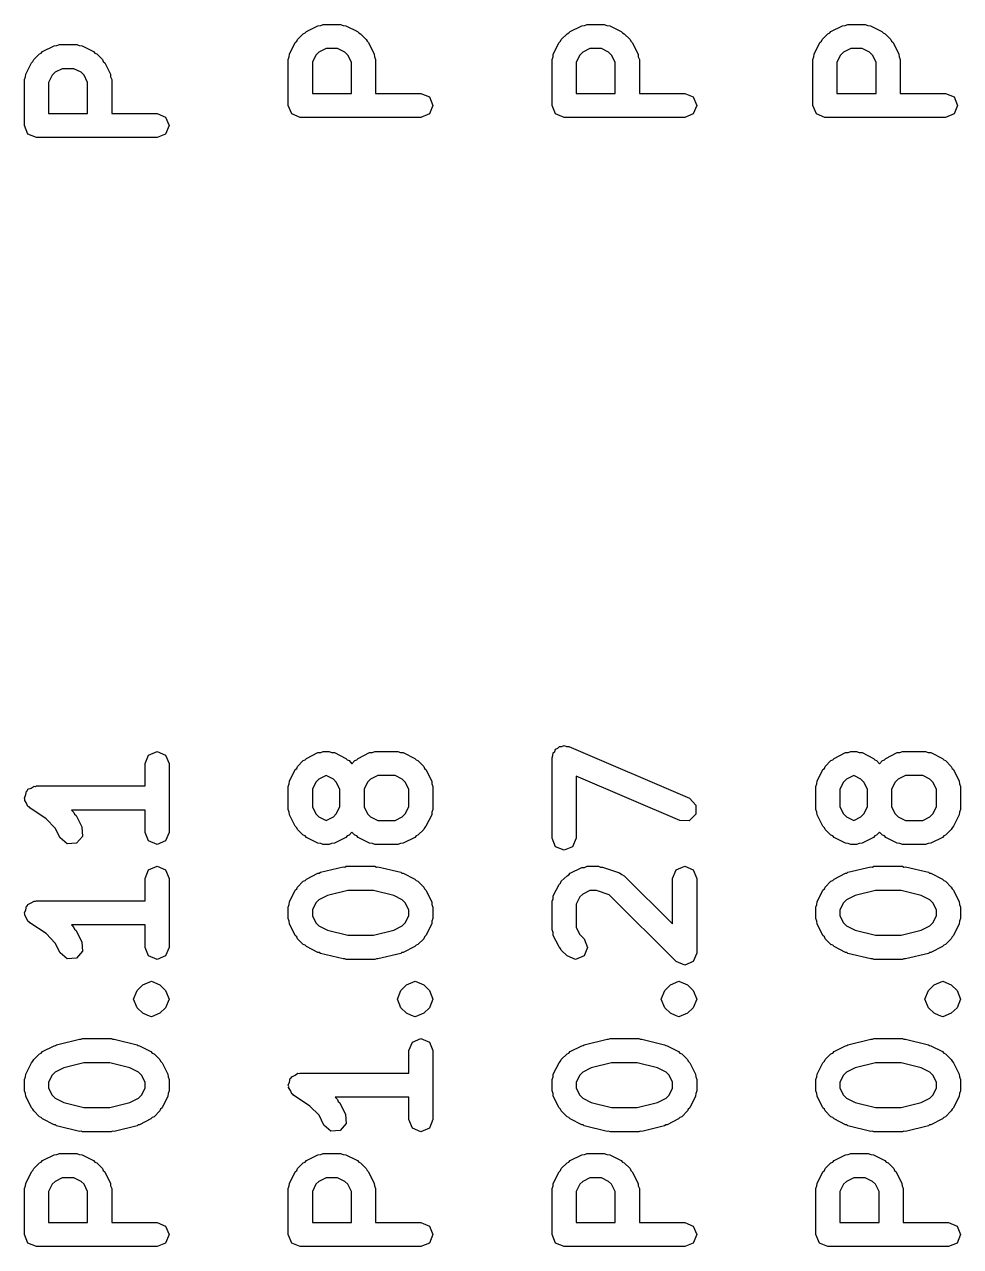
# Model space of a CAD drawing. Extents: x 39 to 89.1, y -126.8 to -88.
# Drawn here: x 44.49 to 48.37, y -104.72 to -99.66 of the extents above; entities that cross this region are included whole.
import ezdxf

# ---------------------------------------------------------------- set-up
doc = ezdxf.new("R2010")
doc.units = 0
doc.layers.add('BLACK', color=7, linetype='CONTINUOUS')

msp = doc.modelspace()

# ---------------------------------------------------------------- linework, layer by layer
at = {"layer": 'BLACK', "linetype": 'CONTINUOUS'}
for p, q in [((45.6548, -99.688), (45.7024, -99.6642)), ((45.7024, -99.6642), (45.714, -99.6633)), ((45.714, -99.6633), (45.7248, -99.6589)), ((45.7248, -99.6589), (45.7962, -99.6589)), ((45.7962, -99.6589), (45.807, -99.6633)), ((45.807, -99.6633), (45.8186, -99.6642)), ((45.8186, -99.6642), (45.8662, -99.688)), ((46.7485, -99.688), (46.7962, -99.6642)), ((46.7962, -99.6642), (46.8078, -99.6633)), ((46.8078, -99.6633), (46.8185, -99.6589)), ((46.8185, -99.6589), (46.89, -99.6589)), ((46.89, -99.6589), (46.9007, -99.6633)), ((46.9007, -99.6633), (46.9123, -99.6642)), ((46.9123, -99.6642), (46.9599, -99.688)), ((47.8298, -99.688), (47.8774, -99.6642)), ((47.8774, -99.6642), (47.889, -99.6633)), ((47.889, -99.6633), (47.8998, -99.6589)), ((47.8998, -99.6589), (47.9712, -99.6589)), ((47.9712, -99.6589), (47.982, -99.6633)), ((47.982, -99.6633), (47.9936, -99.6642)), ((47.9936, -99.6642), (48.0412, -99.688)), ((45.6086, -99.7341), (45.6148, -99.7288)), ((45.6148, -99.7288), (45.618, -99.7211)), ((45.618, -99.7211), (45.6418, -99.6973)), ((45.6418, -99.6973), (45.6494, -99.6942)), ((45.6494, -99.6942), (45.6548, -99.688)), ((45.8662, -99.688), (45.8716, -99.6942)), ((45.8716, -99.6942), (45.8792, -99.6973)), ((45.8792, -99.6973), (45.903, -99.7211)), ((45.903, -99.7211), (45.9061, -99.7288)), ((45.9061, -99.7288), (45.9124, -99.7341)), ((46.7024, -99.7341), (46.7086, -99.7288)), ((46.7086, -99.7288), (46.7117, -99.7211)), ((46.7117, -99.7211), (46.7356, -99.6973)), ((46.7356, -99.6973), (46.7432, -99.6942)), ((46.7432, -99.6942), (46.7485, -99.688)), ((46.9599, -99.688), (46.9653, -99.6942)), ((46.9653, -99.6942), (46.9729, -99.6973)), ((46.9729, -99.6973), (46.9967, -99.7211)), ((46.9967, -99.7211), (46.9999, -99.7288)), ((46.9999, -99.7288), (47.0061, -99.7341)), ((47.7836, -99.7341), (47.7898, -99.7288)), ((47.7898, -99.7288), (47.793, -99.7211)), ((47.793, -99.7211), (47.8168, -99.6973)), ((47.8168, -99.6973), (47.8244, -99.6942)), ((47.8244, -99.6942), (47.8298, -99.688)), ((48.0412, -99.688), (48.0466, -99.6942)), ((48.0466, -99.6942), (48.0542, -99.6973)), ((48.0542, -99.6973), (48.078, -99.7211)), ((48.078, -99.7211), (48.0811, -99.7288)), ((48.0811, -99.7288), (48.0874, -99.7341)), ((44.5242, -99.8045), (44.5481, -99.7806)), ((44.5481, -99.7806), (44.5557, -99.7775)), ((44.5557, -99.7775), (44.561, -99.7713)), ((44.561, -99.7713), (44.6087, -99.7475)), ((44.6087, -99.7475), (44.6203, -99.7466)), ((44.6203, -99.7466), (44.631, -99.7422)), ((44.631, -99.7422), (44.7025, -99.7422)), ((44.7025, -99.7422), (44.7132, -99.7466)), ((44.7132, -99.7466), (44.7248, -99.7475)), ((44.7248, -99.7475), (44.7724, -99.7713)), ((44.7724, -99.7713), (44.7778, -99.7775)), ((44.7778, -99.7775), (44.7854, -99.7806)), ((44.7854, -99.7806), (44.8092, -99.8045)), ((45.584, -99.7934), (45.5848, -99.7818)), ((45.5848, -99.7818), (45.6086, -99.7341)), ((45.7068, -99.7738), (45.6944, -99.7861)), ((45.7366, -99.7589), (45.7068, -99.7738)), ((45.7844, -99.7589), (45.7366, -99.7589)), ((45.8142, -99.7738), (45.7844, -99.7589)), ((45.8265, -99.7861), (45.8142, -99.7738)), ((45.9124, -99.7341), (45.9362, -99.7818)), ((45.9362, -99.7818), (45.937, -99.7934)), ((46.6777, -99.7934), (46.6786, -99.7818)), ((46.6786, -99.7818), (46.7024, -99.7341)), ((46.8005, -99.7738), (46.7882, -99.7861)), ((46.8303, -99.7589), (46.8005, -99.7738)), ((46.8782, -99.7589), (46.8303, -99.7589)), ((46.908, -99.7738), (46.8782, -99.7589)), ((46.9203, -99.7861), (46.908, -99.7738)), ((47.0061, -99.7341), (47.0299, -99.7818)), ((47.0299, -99.7818), (47.0307, -99.7934)), ((47.759, -99.7934), (47.7598, -99.7818)), ((47.7598, -99.7818), (47.7836, -99.7341)), ((47.8818, -99.7738), (47.8694, -99.7861)), ((47.9116, -99.7589), (47.8818, -99.7738)), ((47.9594, -99.7589), (47.9116, -99.7589)), ((47.9892, -99.7738), (47.9594, -99.7589)), ((48.0015, -99.7861), (47.9892, -99.7738)), ((48.0874, -99.7341), (48.1112, -99.7818)), ((48.1112, -99.7818), (48.112, -99.7934)), ((44.4911, -99.8651), (44.5149, -99.8175)), ((44.5149, -99.8175), (44.5211, -99.8121)), ((44.5211, -99.8121), (44.5242, -99.8045)), ((44.8092, -99.8045), (44.8124, -99.8121)), ((44.8124, -99.8121), (44.8186, -99.8175)), ((44.8186, -99.8175), (44.8424, -99.8651)), ((45.5795, -99.8041), (45.584, -99.7934)), ((45.5795, -99.9946), (45.5795, -99.8041)), ((45.6944, -99.7861), (45.6795, -99.8159)), ((45.6795, -99.8159), (45.6795, -99.9446)), ((45.8414, -99.8159), (45.8265, -99.7861)), ((45.8414, -99.9446), (45.8414, -99.8159)), ((45.937, -99.7934), (45.9414, -99.8041)), ((45.9414, -99.8041), (45.9414, -99.9446)), ((46.6733, -99.8041), (46.6777, -99.7934)), ((46.6733, -99.9946), (46.6733, -99.8041)), ((46.7882, -99.7861), (46.7733, -99.8159)), ((46.7733, -99.8159), (46.7733, -99.9446)), ((46.9352, -99.8159), (46.9203, -99.7861)), ((46.9352, -99.9446), (46.9352, -99.8159)), ((47.0307, -99.7934), (47.0352, -99.8041)), ((47.0352, -99.8041), (47.0352, -99.9446)), ((47.7545, -99.8041), (47.759, -99.7934)), ((47.7545, -99.9946), (47.7545, -99.8041)), ((47.8694, -99.7861), (47.8545, -99.8159)), ((47.8545, -99.8159), (47.8545, -99.9446)), ((48.0164, -99.8159), (48.0015, -99.7861)), ((48.0164, -99.9446), (48.0164, -99.8159)), ((48.112, -99.7934), (48.1164, -99.8041)), ((48.1164, -99.8041), (48.1164, -99.9446)), ((44.4858, -99.8874), (44.4902, -99.8767)), ((44.4902, -99.8767), (44.4911, -99.8651)), ((44.6007, -99.8694), (44.5858, -99.8992)), ((44.613, -99.8571), (44.6007, -99.8694)), ((44.6428, -99.8422), (44.613, -99.8571)), ((44.6907, -99.8422), (44.6428, -99.8422)), ((44.7205, -99.8571), (44.6907, -99.8422)), ((44.7328, -99.8694), (44.7205, -99.8571)), ((44.7477, -99.8992), (44.7328, -99.8694)), ((44.8424, -99.8651), (44.8432, -99.8767)), ((44.8432, -99.8767), (44.8477, -99.8874)), ((44.4858, -100.078), (44.4858, -99.8874)), ((44.5858, -99.8992), (44.5858, -100.028)), ((44.7477, -100.028), (44.7477, -99.8992)), ((44.8477, -99.8874), (44.8477, -100.028)), ((45.6795, -99.9446), (45.8414, -99.9446)), ((45.9414, -99.9446), (46.1295, -99.9446)), ((46.1295, -99.9446), (46.1649, -99.9592)), ((46.1649, -99.9592), (46.1795, -99.9946)), ((46.7733, -99.9446), (46.9352, -99.9446)), ((47.0352, -99.9446), (47.2233, -99.9446)), ((47.2233, -99.9446), (47.2586, -99.9592)), ((47.2586, -99.9592), (47.2733, -99.9946)), ((47.8545, -99.9446), (48.0164, -99.9446)), ((48.1164, -99.9446), (48.3045, -99.9446)), ((48.3045, -99.9446), (48.3399, -99.9592)), ((48.3399, -99.9592), (48.3545, -99.9946)), ((44.5858, -100.028), (44.7477, -100.028)), ((44.8477, -100.028), (45.0358, -100.028)), ((45.0358, -100.028), (45.0711, -100.043)), ((45.5942, -100.03), (45.5795, -99.9946)), ((45.6295, -100.045), (45.5942, -100.03)), ((46.1649, -100.03), (46.1295, -100.045)), ((46.1795, -99.9946), (46.1649, -100.03)), ((46.6879, -100.03), (46.6733, -99.9946)), ((46.7233, -100.045), (46.6879, -100.03)), ((47.2586, -100.03), (47.2233, -100.045)), ((47.2733, -99.9946), (47.2586, -100.03)), ((47.7692, -100.03), (47.7545, -99.9946)), ((47.8045, -100.045), (47.7692, -100.03)), ((48.3399, -100.03), (48.3045, -100.045)), ((48.3545, -99.9946), (48.3399, -100.03)), ((44.5004, -100.113), (44.4858, -100.078)), ((45.0711, -100.043), (45.0858, -100.078)), ((45.0858, -100.078), (45.0711, -100.113)), ((45.8914, -100.045), (45.6295, -100.045)), ((46.1295, -100.045), (45.8914, -100.045)), ((46.9852, -100.045), (46.7233, -100.045)), ((47.2233, -100.045), (46.9852, -100.045)), ((48.0664, -100.045), (47.8045, -100.045)), ((48.3045, -100.045), (48.0664, -100.045)), ((44.5358, -100.128), (44.5004, -100.113)), ((44.7977, -100.128), (44.5358, -100.128)), ((45.0358, -100.128), (44.7977, -100.128)), ((45.0711, -100.113), (45.0358, -100.128)), ((46.6842, -102.672), (46.6879, -102.663)), ((46.6879, -102.663), (46.6974, -102.659)), ((46.6974, -102.659), (46.7047, -102.652)), ((46.7047, -102.652), (46.7144, -102.652)), ((46.7144, -102.652), (46.7233, -102.648)), ((46.7233, -102.648), (46.7327, -102.652)), ((46.7327, -102.652), (46.743, -102.652)), ((46.743, -102.652), (47.243, -102.866)), ((44.9858, -102.722), (45.0004, -102.687)), ((45.0004, -102.687), (45.0358, -102.672)), ((45.0358, -102.672), (45.0711, -102.687)), ((45.0711, -102.687), (45.0858, -102.722)), ((45.618, -102.734), (45.6418, -102.71)), ((45.6418, -102.71), (45.6494, -102.707)), ((45.6494, -102.707), (45.6548, -102.701)), ((45.6548, -102.701), (45.7024, -102.677)), ((45.7024, -102.677), (45.714, -102.676)), ((45.714, -102.676), (45.7248, -102.672)), ((45.7248, -102.672), (45.7486, -102.672)), ((45.7486, -102.672), (45.7593, -102.676)), ((45.7593, -102.676), (45.7709, -102.677)), ((45.7709, -102.677), (45.8186, -102.701)), ((45.8186, -102.701), (45.824, -102.707)), ((45.824, -102.707), (45.8316, -102.71)), ((45.8316, -102.71), (45.8438, -102.723)), ((45.8438, -102.723), (45.8561, -102.71)), ((45.8561, -102.71), (45.8637, -102.707)), ((45.8637, -102.707), (45.8691, -102.701)), ((45.8691, -102.701), (45.9167, -102.677)), ((45.9167, -102.677), (45.9283, -102.676)), ((45.9283, -102.676), (45.9391, -102.672)), ((45.9391, -102.672), (46.0343, -102.672)), ((46.0343, -102.672), (46.0451, -102.676)), ((46.0451, -102.676), (46.0567, -102.677)), ((46.0567, -102.677), (46.1043, -102.701)), ((46.1043, -102.701), (46.1097, -102.707)), ((46.1097, -102.707), (46.1173, -102.71)), ((46.1173, -102.71), (46.1411, -102.734)), ((46.6733, -102.698), (46.6772, -102.689)), ((46.6733, -103.031), (46.6733, -102.698)), ((46.6772, -102.689), (46.6773, -102.678)), ((46.6773, -102.678), (46.6842, -102.672)), ((47.8055, -102.734), (47.8293, -102.71)), ((47.8293, -102.71), (47.8369, -102.707)), ((47.8369, -102.707), (47.8423, -102.701)), ((47.8423, -102.701), (47.8899, -102.677)), ((47.8899, -102.677), (47.9015, -102.676)), ((47.9015, -102.676), (47.9123, -102.672)), ((47.9123, -102.672), (47.9361, -102.672)), ((47.9361, -102.672), (47.9468, -102.676)), ((47.9468, -102.676), (47.9584, -102.677)), ((47.9584, -102.677), (48.0061, -102.701)), ((48.0061, -102.701), (48.0115, -102.707)), ((48.0115, -102.707), (48.0191, -102.71)), ((48.0191, -102.71), (48.0313, -102.723)), ((48.0313, -102.723), (48.0436, -102.71)), ((48.0436, -102.71), (48.0512, -102.707)), ((48.0512, -102.707), (48.0566, -102.701)), ((48.0566, -102.701), (48.1042, -102.677)), ((48.1042, -102.677), (48.1158, -102.676)), ((48.1158, -102.676), (48.1266, -102.672)), ((48.1266, -102.672), (48.2218, -102.672)), ((48.2218, -102.672), (48.2326, -102.676)), ((48.2326, -102.676), (48.2442, -102.677)), ((48.2442, -102.677), (48.2918, -102.701)), ((48.2918, -102.701), (48.2972, -102.707)), ((48.2972, -102.707), (48.3048, -102.71)), ((48.3048, -102.71), (48.3286, -102.734)), ((44.9858, -102.815), (44.9858, -102.722)), ((45.0858, -102.722), (45.0858, -103.008)), ((45.5848, -102.795), (45.6086, -102.747)), ((45.6086, -102.747), (45.6148, -102.742)), ((45.6148, -102.742), (45.618, -102.734)), ((46.1411, -102.734), (46.1442, -102.742)), ((46.1442, -102.742), (46.1505, -102.747)), ((46.1505, -102.747), (46.1743, -102.795)), ((47.7723, -102.795), (47.7961, -102.747)), ((47.7961, -102.747), (47.8023, -102.742)), ((47.8023, -102.742), (47.8055, -102.734)), ((48.3286, -102.734), (48.3317, -102.742)), ((48.3317, -102.742), (48.338, -102.747)), ((48.338, -102.747), (48.3618, -102.795)), ((44.5139, -102.824), (44.526, -102.816)), ((44.526, -102.816), (44.531, -102.817)), ((44.531, -102.817), (44.5358, -102.815)), ((44.5358, -102.815), (44.9858, -102.815)), ((45.5795, -102.817), (45.584, -102.806)), ((45.5795, -102.912), (45.5795, -102.817)), ((45.584, -102.806), (45.5848, -102.795)), ((45.6944, -102.799), (45.6795, -102.829)), ((45.7068, -102.787), (45.6944, -102.799)), ((45.7366, -102.772), (45.7068, -102.787)), ((45.7368, -102.772), (45.7366, -102.772)), ((45.7666, -102.787), (45.7368, -102.772)), ((45.7789, -102.799), (45.7666, -102.787)), ((45.7938, -102.829), (45.7789, -102.799)), ((45.9087, -102.799), (45.8938, -102.829)), ((45.9211, -102.787), (45.9087, -102.799)), ((45.9509, -102.772), (45.9211, -102.787)), ((46.0225, -102.772), (45.9509, -102.772)), ((46.0523, -102.787), (46.0225, -102.772)), ((46.0646, -102.799), (46.0523, -102.787)), ((46.0795, -102.829), (46.0646, -102.799)), ((46.1743, -102.795), (46.1751, -102.806)), ((46.1751, -102.806), (46.1795, -102.817)), ((46.1795, -102.817), (46.1795, -102.912)), ((47.2036, -102.958), (46.7733, -102.774)), ((46.7733, -102.774), (46.7733, -103.031)), ((47.767, -102.817), (47.7715, -102.806)), ((47.767, -102.912), (47.767, -102.817)), ((47.7715, -102.806), (47.7723, -102.795)), ((47.8819, -102.799), (47.867, -102.829)), ((47.8943, -102.787), (47.8819, -102.799)), ((47.9241, -102.772), (47.8943, -102.787)), ((47.9243, -102.772), (47.9241, -102.772)), ((47.9541, -102.787), (47.9243, -102.772)), ((47.9664, -102.799), (47.9541, -102.787)), ((47.9813, -102.829), (47.9664, -102.799)), ((48.0962, -102.799), (48.0813, -102.829)), ((48.1086, -102.787), (48.0962, -102.799)), ((48.1384, -102.772), (48.1086, -102.787)), ((48.21, -102.772), (48.1384, -102.772)), ((48.2398, -102.787), (48.21, -102.772)), ((48.2521, -102.799), (48.2398, -102.787)), ((48.267, -102.829), (48.2521, -102.799)), ((48.3618, -102.795), (48.3626, -102.806)), ((48.3626, -102.806), (48.367, -102.817)), ((48.367, -102.817), (48.367, -102.912)), ((44.4858, -102.865), (44.4914, -102.851)), ((44.4878, -102.87), (44.4858, -102.865)), ((44.4868, -102.875), (44.4878, -102.87)), ((44.4914, -102.851), (44.4942, -102.837)), ((44.4942, -102.837), (44.4985, -102.834)), ((44.4985, -102.834), (44.5004, -102.829)), ((44.5004, -102.829), (44.5139, -102.824)), ((45.6795, -102.829), (45.6795, -102.901)), ((45.7938, -102.901), (45.7938, -102.829)), ((45.8938, -102.829), (45.8938, -102.901)), ((46.0795, -102.901), (46.0795, -102.829)), ((47.243, -102.866), (47.2697, -102.894)), ((47.867, -102.829), (47.867, -102.901)), ((47.9813, -102.901), (47.9813, -102.829)), ((48.0813, -102.829), (48.0813, -102.901)), ((48.267, -102.901), (48.267, -102.829)), ((44.4949, -102.887), (44.4868, -102.875)), ((44.5004, -102.9), (44.4949, -102.887)), ((44.5052, -102.902), (44.5004, -102.9)), ((44.5081, -102.906), (44.5052, -102.902)), ((44.5754, -102.951), (44.5081, -102.906)), ((44.9858, -102.915), (44.6803, -102.915)), ((44.6803, -102.915), (44.6902, -102.925)), ((44.9858, -103.008), (44.9858, -102.915)), ((45.584, -102.923), (45.5795, -102.912)), ((45.6795, -102.901), (45.6944, -102.93)), ((45.7789, -102.93), (45.7938, -102.901)), ((45.8938, -102.901), (45.9087, -102.93)), ((46.0646, -102.93), (46.0795, -102.901)), ((46.1795, -102.912), (46.1751, -102.923)), ((47.2697, -102.894), (47.2692, -102.932)), ((47.7715, -102.923), (47.767, -102.912)), ((47.867, -102.901), (47.8819, -102.93)), ((47.9664, -102.93), (47.9813, -102.901)), ((48.0813, -102.901), (48.0962, -102.93)), ((48.2521, -102.93), (48.267, -102.901)), ((48.367, -102.912), (48.3626, -102.923)), ((44.6137, -102.99), (44.5754, -102.951)), ((44.6902, -102.925), (44.6933, -102.932)), ((44.6933, -102.932), (44.6996, -102.938)), ((44.6996, -102.938), (44.7234, -102.985)), ((45.5848, -102.935), (45.584, -102.923)), ((45.6086, -102.982), (45.5848, -102.935)), ((45.6944, -102.93), (45.7068, -102.943)), ((45.7068, -102.943), (45.7366, -102.958)), ((45.7366, -102.958), (45.7368, -102.958)), ((45.7368, -102.958), (45.7666, -102.943)), ((45.7666, -102.943), (45.7789, -102.93)), ((45.9087, -102.93), (45.9211, -102.943)), ((45.9211, -102.943), (45.9509, -102.958)), ((45.9509, -102.958), (46.0225, -102.958)), ((46.0225, -102.958), (46.0523, -102.943)), ((46.0523, -102.943), (46.0646, -102.93)), ((46.1743, -102.935), (46.1505, -102.982)), ((46.1751, -102.923), (46.1743, -102.935)), ((47.2419, -102.959), (47.2036, -102.958)), ((47.2692, -102.932), (47.2419, -102.959)), ((47.7723, -102.935), (47.7715, -102.923)), ((47.7961, -102.982), (47.7723, -102.935)), ((47.8819, -102.93), (47.8943, -102.943)), ((47.8943, -102.943), (47.9241, -102.958)), ((47.9241, -102.958), (47.9243, -102.958)), ((47.9243, -102.958), (47.9541, -102.943)), ((47.9541, -102.943), (47.9664, -102.93)), ((48.0962, -102.93), (48.1086, -102.943)), ((48.1086, -102.943), (48.1384, -102.958)), ((48.1384, -102.958), (48.21, -102.958)), ((48.21, -102.958), (48.2398, -102.943)), ((48.2398, -102.943), (48.2521, -102.93)), ((48.3618, -102.935), (48.338, -102.982)), ((48.3626, -102.923), (48.3618, -102.935)), ((44.6339, -103.03), (44.6137, -102.99)), ((44.7261, -103.024), (44.701, -103.052)), ((44.7234, -102.985), (44.7261, -103.024)), ((45.0004, -103.043), (44.9858, -103.008)), ((45.0858, -103.008), (45.0711, -103.043)), ((45.6148, -102.988), (45.6086, -102.982)), ((45.618, -102.995), (45.6148, -102.988)), ((45.6418, -103.019), (45.618, -102.995)), ((45.6494, -103.022), (45.6418, -103.019)), ((45.6548, -103.029), (45.6494, -103.022)), ((45.824, -103.022), (45.8186, -103.029)), ((45.8316, -103.019), (45.824, -103.022)), ((45.8438, -103.007), (45.8316, -103.019)), ((45.8561, -103.019), (45.8438, -103.007)), ((45.8637, -103.022), (45.8561, -103.019)), ((45.8691, -103.029), (45.8637, -103.022)), ((46.1097, -103.022), (46.1043, -103.029)), ((46.1173, -103.019), (46.1097, -103.022)), ((46.1411, -102.995), (46.1173, -103.019)), ((46.1442, -102.988), (46.1411, -102.995)), ((46.1505, -102.982), (46.1442, -102.988)), ((47.8023, -102.988), (47.7961, -102.982)), ((47.8055, -102.995), (47.8023, -102.988)), ((47.8293, -103.019), (47.8055, -102.995)), ((47.8369, -103.022), (47.8293, -103.019)), ((47.8423, -103.029), (47.8369, -103.022)), ((48.0115, -103.022), (48.0061, -103.029)), ((48.0191, -103.019), (48.0115, -103.022)), ((48.0313, -103.007), (48.0191, -103.019)), ((48.0436, -103.019), (48.0313, -103.007)), ((48.0512, -103.022), (48.0436, -103.019)), ((48.0566, -103.029), (48.0512, -103.022)), ((48.2972, -103.022), (48.2918, -103.029)), ((48.3048, -103.019), (48.2972, -103.022)), ((48.3286, -102.995), (48.3048, -103.019)), ((48.3317, -102.988), (48.3286, -102.995)), ((48.338, -102.982), (48.3317, -102.988)), ((44.6628, -103.055), (44.6339, -103.03)), ((44.701, -103.052), (44.6628, -103.055)), ((45.0358, -103.058), (45.0004, -103.043)), ((45.0711, -103.043), (45.0358, -103.058)), ((45.7024, -103.052), (45.6548, -103.029)), ((45.714, -103.053), (45.7024, -103.052)), ((45.7248, -103.058), (45.714, -103.053)), ((45.7486, -103.058), (45.7248, -103.058)), ((45.7593, -103.053), (45.7486, -103.058)), ((45.7709, -103.052), (45.7593, -103.053)), ((45.8186, -103.029), (45.7709, -103.052)), ((45.9167, -103.052), (45.8691, -103.029)), ((45.9283, -103.053), (45.9167, -103.052)), ((45.9391, -103.058), (45.9283, -103.053)), ((46.0343, -103.058), (45.9391, -103.058)), ((46.0451, -103.053), (46.0343, -103.058)), ((46.0567, -103.052), (46.0451, -103.053)), ((46.1043, -103.029), (46.0567, -103.052)), ((46.6879, -103.067), (46.6733, -103.031)), ((46.7233, -103.081), (46.6879, -103.067)), ((46.7586, -103.067), (46.7233, -103.081)), ((46.7733, -103.031), (46.7586, -103.067)), ((47.8899, -103.052), (47.8423, -103.029)), ((47.9015, -103.053), (47.8899, -103.052)), ((47.9123, -103.058), (47.9015, -103.053)), ((47.9361, -103.058), (47.9123, -103.058)), ((47.9468, -103.053), (47.9361, -103.058)), ((47.9584, -103.052), (47.9468, -103.053)), ((48.0061, -103.029), (47.9584, -103.052)), ((48.1042, -103.052), (48.0566, -103.029)), ((48.1158, -103.053), (48.1042, -103.052)), ((48.1266, -103.058), (48.1158, -103.053)), ((48.2218, -103.058), (48.1266, -103.058)), ((48.2326, -103.053), (48.2218, -103.058)), ((48.2442, -103.052), (48.2326, -103.053)), ((48.2918, -103.029), (48.2442, -103.052)), ((44.9858, -103.198), (45.0004, -103.163)), ((45.0004, -103.163), (45.0358, -103.148)), ((45.0358, -103.148), (45.0711, -103.163)), ((45.0711, -103.163), (45.0858, -103.198)), ((45.7081, -103.177), (45.7126, -103.173)), ((45.7126, -103.173), (45.8079, -103.15)), ((45.8079, -103.15), (45.8142, -103.151)), ((45.8142, -103.151), (45.82, -103.148)), ((45.82, -103.148), (45.9391, -103.148)), ((45.9391, -103.148), (45.9449, -103.151)), ((45.9449, -103.151), (45.9512, -103.15)), ((45.9512, -103.15), (46.0464, -103.173)), ((46.0464, -103.173), (46.051, -103.177)), ((46.7485, -103.177), (46.7962, -103.153)), ((46.7962, -103.153), (46.8078, -103.153)), ((46.8078, -103.153), (46.8185, -103.148)), ((46.8185, -103.148), (46.8661, -103.148)), ((46.8661, -103.148), (46.8737, -103.151)), ((46.8737, -103.151), (46.882, -103.151)), ((46.882, -103.151), (46.9534, -103.175)), ((46.9534, -103.175), (46.9622, -103.182)), ((47.1733, -103.198), (47.1879, -103.163)), ((47.1879, -103.163), (47.2233, -103.148)), ((47.2233, -103.148), (47.2586, -103.163)), ((47.2586, -103.163), (47.2733, -103.198)), ((47.8956, -103.177), (47.9001, -103.173)), ((47.9001, -103.173), (47.9954, -103.15)), ((47.9954, -103.15), (48.0017, -103.151)), ((48.0017, -103.151), (48.0075, -103.148)), ((48.0075, -103.148), (48.1266, -103.148)), ((48.1266, -103.148), (48.1324, -103.151)), ((48.1324, -103.151), (48.1387, -103.15)), ((48.1387, -103.15), (48.2339, -103.173)), ((48.2339, -103.173), (48.2385, -103.177)), ((44.9858, -103.291), (44.9858, -103.198)), ((45.0858, -103.198), (45.0858, -103.484)), ((45.618, -103.234), (45.6418, -103.21)), ((45.6418, -103.21), (45.6494, -103.207)), ((45.6494, -103.207), (45.6548, -103.201)), ((45.6548, -103.201), (45.7024, -103.177)), ((45.7024, -103.177), (45.7081, -103.177)), ((46.051, -103.177), (46.0567, -103.177)), ((46.0567, -103.177), (46.1043, -103.201)), ((46.1043, -103.201), (46.1097, -103.207)), ((46.1097, -103.207), (46.1173, -103.21)), ((46.1173, -103.21), (46.1411, -103.234)), ((46.6786, -103.271), (46.7024, -103.223)), ((46.7024, -103.223), (46.7086, -103.218)), ((46.7086, -103.218), (46.7117, -103.21)), ((46.7117, -103.21), (46.7356, -103.187)), ((46.7356, -103.187), (46.7432, -103.183)), ((46.7432, -103.183), (46.7485, -103.177)), ((46.9622, -103.182), (46.9729, -103.187)), ((46.9729, -103.187), (47.1733, -103.387)), ((47.1733, -103.387), (47.1733, -103.198)), ((47.2733, -103.198), (47.2733, -103.508)), ((47.8055, -103.234), (47.8293, -103.21)), ((47.8293, -103.21), (47.8369, -103.207)), ((47.8369, -103.207), (47.8423, -103.201)), ((47.8423, -103.201), (47.8899, -103.177)), ((47.8899, -103.177), (47.8956, -103.177)), ((48.2385, -103.177), (48.2442, -103.177)), ((48.2442, -103.177), (48.2918, -103.201)), ((48.2918, -103.201), (48.2972, -103.207)), ((48.2972, -103.207), (48.3048, -103.21)), ((48.3048, -103.21), (48.3286, -103.234)), ((45.5848, -103.295), (45.6086, -103.247)), ((45.6086, -103.247), (45.6148, -103.242)), ((45.6148, -103.242), (45.618, -103.234)), ((45.7422, -103.269), (45.7068, -103.287)), ((45.8262, -103.248), (45.7422, -103.269)), ((45.9329, -103.248), (45.8262, -103.248)), ((46.0168, -103.269), (45.9329, -103.248)), ((46.0523, -103.287), (46.0168, -103.269)), ((46.1411, -103.234), (46.1442, -103.242)), ((46.1442, -103.242), (46.1505, -103.247)), ((46.1505, -103.247), (46.1743, -103.295)), ((46.6777, -103.283), (46.6786, -103.271)), ((46.7882, -103.275), (46.7733, -103.305)), ((46.8005, -103.263), (46.7882, -103.275)), ((46.8303, -103.248), (46.8005, -103.263)), ((46.858, -103.248), (46.8303, -103.248)), ((46.9106, -103.266), (46.858, -103.248)), ((47.1879, -103.543), (46.9106, -103.266)), ((47.7723, -103.295), (47.7961, -103.247)), ((47.7961, -103.247), (47.8023, -103.242)), ((47.8023, -103.242), (47.8055, -103.234)), ((47.9297, -103.269), (47.8943, -103.287)), ((48.0137, -103.248), (47.9297, -103.269)), ((48.1204, -103.248), (48.0137, -103.248)), ((48.2043, -103.269), (48.1204, -103.248)), ((48.2398, -103.287), (48.2043, -103.269)), ((48.3286, -103.234), (48.3317, -103.242)), ((48.3317, -103.242), (48.338, -103.247)), ((48.338, -103.247), (48.3618, -103.295)), ((44.4858, -103.341), (44.4914, -103.328)), ((44.4914, -103.328), (44.4942, -103.313)), ((44.4942, -103.313), (44.4985, -103.31)), ((44.4985, -103.31), (44.5004, -103.306)), ((44.5004, -103.306), (44.5139, -103.3)), ((44.5139, -103.3), (44.526, -103.292)), ((44.526, -103.292), (44.531, -103.293)), ((44.531, -103.293), (44.5358, -103.291)), ((44.5358, -103.291), (44.9858, -103.291)), ((45.5795, -103.317), (45.584, -103.306)), ((45.5795, -103.365), (45.5795, -103.317)), ((45.584, -103.306), (45.5848, -103.295)), ((45.6944, -103.299), (45.6795, -103.329)), ((45.7068, -103.287), (45.6944, -103.299)), ((46.0646, -103.299), (46.0523, -103.287)), ((46.0795, -103.329), (46.0646, -103.299)), ((46.1743, -103.295), (46.1751, -103.306)), ((46.1751, -103.306), (46.1795, -103.317)), ((46.1795, -103.317), (46.1795, -103.365)), ((46.6733, -103.293), (46.6777, -103.283)), ((46.6733, -103.412), (46.6733, -103.293)), ((46.7733, -103.305), (46.7733, -103.401)), ((47.767, -103.317), (47.7715, -103.306)), ((47.767, -103.365), (47.767, -103.317)), ((47.7715, -103.306), (47.7723, -103.295)), ((47.8819, -103.299), (47.867, -103.329)), ((47.8943, -103.287), (47.8819, -103.299)), ((48.2521, -103.299), (48.2398, -103.287)), ((48.267, -103.329), (48.2521, -103.299)), ((48.3618, -103.295), (48.3626, -103.306)), ((48.3626, -103.306), (48.367, -103.317)), ((48.367, -103.317), (48.367, -103.365)), ((44.4878, -103.346), (44.4858, -103.341)), ((44.4868, -103.351), (44.4878, -103.346)), ((44.4949, -103.363), (44.4868, -103.351)), ((44.5004, -103.376), (44.4949, -103.363)), ((44.5052, -103.378), (44.5004, -103.376)), ((44.5081, -103.383), (44.5052, -103.378)), ((45.584, -103.376), (45.5795, -103.365)), ((45.5848, -103.387), (45.584, -103.376)), ((45.6795, -103.329), (45.6795, -103.353)), ((45.6795, -103.353), (45.6944, -103.383)), ((46.0646, -103.383), (46.0795, -103.353)), ((46.0795, -103.353), (46.0795, -103.329)), ((46.1751, -103.376), (46.1743, -103.387)), ((46.1795, -103.365), (46.1751, -103.376)), ((47.7715, -103.376), (47.767, -103.365)), ((47.7723, -103.387), (47.7715, -103.376)), ((47.867, -103.329), (47.867, -103.353)), ((47.867, -103.353), (47.8819, -103.383)), ((48.2521, -103.383), (48.267, -103.353)), ((48.267, -103.353), (48.267, -103.329)), ((48.3626, -103.376), (48.3618, -103.387)), ((48.367, -103.365), (48.3626, -103.376)), ((44.5754, -103.427), (44.5081, -103.383)), ((44.6137, -103.466), (44.5754, -103.427)), ((44.9858, -103.391), (44.6803, -103.391)), ((44.6803, -103.391), (44.6902, -103.401)), ((44.6902, -103.401), (44.6933, -103.409)), ((44.6933, -103.409), (44.6996, -103.414)), ((44.6996, -103.414), (44.7234, -103.462)), ((44.9858, -103.484), (44.9858, -103.391)), ((45.6086, -103.435), (45.5848, -103.387)), ((45.6944, -103.383), (45.7068, -103.395)), ((45.7068, -103.395), (45.7422, -103.413)), ((45.7422, -103.413), (45.8262, -103.434)), ((45.9329, -103.434), (46.0168, -103.413)), ((46.0168, -103.413), (46.0523, -103.395)), ((46.0523, -103.395), (46.0646, -103.383)), ((46.1743, -103.387), (46.1505, -103.435)), ((46.6777, -103.423), (46.6733, -103.412)), ((46.6786, -103.435), (46.6777, -103.423)), ((46.7733, -103.401), (46.7882, -103.43)), ((47.7961, -103.435), (47.7723, -103.387)), ((47.8819, -103.383), (47.8943, -103.395)), ((47.8943, -103.395), (47.9297, -103.413)), ((47.9297, -103.413), (48.0137, -103.434)), ((48.1204, -103.434), (48.2043, -103.413)), ((48.2043, -103.413), (48.2398, -103.395)), ((48.2398, -103.395), (48.2521, -103.383)), ((48.3618, -103.387), (48.338, -103.435)), ((44.6339, -103.506), (44.6137, -103.466)), ((44.7234, -103.462), (44.7261, -103.5)), ((45.6148, -103.44), (45.6086, -103.435)), ((45.618, -103.448), (45.6148, -103.44)), ((45.6418, -103.472), (45.618, -103.448)), ((45.6494, -103.475), (45.6418, -103.472)), ((45.6548, -103.481), (45.6494, -103.475)), ((45.8262, -103.434), (45.9329, -103.434)), ((46.1097, -103.475), (46.1043, -103.481)), ((46.1173, -103.472), (46.1097, -103.475)), ((46.1411, -103.448), (46.1173, -103.472)), ((46.1442, -103.44), (46.1411, -103.448)), ((46.1505, -103.435), (46.1442, -103.44)), ((46.7024, -103.482), (46.6786, -103.435)), ((46.7882, -103.43), (46.8063, -103.449)), ((46.8063, -103.449), (46.8209, -103.484)), ((47.8023, -103.44), (47.7961, -103.435)), ((47.8055, -103.448), (47.8023, -103.44)), ((47.8293, -103.472), (47.8055, -103.448)), ((47.8369, -103.475), (47.8293, -103.472)), ((47.8423, -103.481), (47.8369, -103.475)), ((48.0137, -103.434), (48.1204, -103.434)), ((48.2972, -103.475), (48.2918, -103.481)), ((48.3048, -103.472), (48.2972, -103.475)), ((48.3286, -103.448), (48.3048, -103.472)), ((48.3317, -103.44), (48.3286, -103.448)), ((48.338, -103.435), (48.3317, -103.44)), ((44.6628, -103.531), (44.6339, -103.506)), ((44.701, -103.529), (44.6628, -103.531)), ((44.7261, -103.5), (44.701, -103.529)), ((45.0004, -103.519), (44.9858, -103.484)), ((45.0358, -103.534), (45.0004, -103.519)), ((45.0711, -103.519), (45.0358, -103.534)), ((45.0858, -103.484), (45.0711, -103.519)), ((45.7024, -103.505), (45.6548, -103.481)), ((45.7081, -103.505), (45.7024, -103.505)), ((45.7126, -103.509), (45.7081, -103.505)), ((45.8079, -103.532), (45.7126, -103.509)), ((46.0464, -103.509), (45.9512, -103.532)), ((46.051, -103.505), (46.0464, -103.509)), ((46.0567, -103.505), (46.051, -103.505)), ((46.1043, -103.481), (46.0567, -103.505)), ((46.7086, -103.488), (46.7024, -103.482)), ((46.7117, -103.495), (46.7086, -103.488)), ((46.7356, -103.519), (46.7117, -103.495)), ((46.7709, -103.534), (46.7356, -103.519)), ((46.8063, -103.519), (46.7709, -103.534)), ((46.8209, -103.484), (46.8063, -103.519)), ((47.2733, -103.508), (47.2586, -103.543)), ((47.8899, -103.505), (47.8423, -103.481)), ((47.8956, -103.505), (47.8899, -103.505)), ((47.9001, -103.509), (47.8956, -103.505)), ((47.9954, -103.532), (47.9001, -103.509)), ((48.2339, -103.509), (48.1387, -103.532)), ((48.2385, -103.505), (48.2339, -103.509)), ((48.2442, -103.505), (48.2385, -103.505)), ((48.2918, -103.481), (48.2442, -103.505)), ((45.8142, -103.531), (45.8079, -103.532)), ((45.82, -103.534), (45.8142, -103.531)), ((45.9391, -103.534), (45.82, -103.534)), ((45.9449, -103.531), (45.9391, -103.534)), ((45.9512, -103.532), (45.9449, -103.531)), ((47.2233, -103.558), (47.1879, -103.543)), ((47.2586, -103.543), (47.2233, -103.558)), ((48.0017, -103.531), (47.9954, -103.532)), ((48.0075, -103.534), (48.0017, -103.531)), ((48.1266, -103.534), (48.0075, -103.534)), ((48.1324, -103.531), (48.1266, -103.534)), ((48.1387, -103.532), (48.1324, -103.531)), ((44.9766, -103.639), (45.012, -103.624)), ((45.012, -103.624), (45.0473, -103.639)), ((46.0704, -103.639), (46.1057, -103.624)), ((46.1057, -103.624), (46.1411, -103.639)), ((47.1641, -103.639), (47.1995, -103.624)), ((47.1995, -103.624), (47.2348, -103.639)), ((48.2579, -103.639), (48.2932, -103.624)), ((48.2932, -103.624), (48.3286, -103.639)), ((44.9382, -103.698), (44.9528, -103.663)), ((44.9528, -103.663), (44.9766, -103.639)), ((44.9528, -103.663), (44.9528, -103.663)), ((44.9766, -103.639), (44.9766, -103.639)), ((44.9766, -103.639), (44.9766, -103.639)), ((45.0473, -103.639), (45.0711, -103.663)), ((45.0711, -103.663), (45.0858, -103.698)), ((46.0319, -103.698), (46.0466, -103.663)), ((46.0466, -103.663), (46.0704, -103.639)), ((46.0466, -103.663), (46.0466, -103.663)), ((46.0704, -103.639), (46.0704, -103.639)), ((46.0704, -103.639), (46.0704, -103.639)), ((46.1411, -103.639), (46.1649, -103.663)), ((46.1649, -103.663), (46.1795, -103.698)), ((47.1257, -103.698), (47.1403, -103.663)), ((47.1403, -103.663), (47.1641, -103.639)), ((47.1403, -103.663), (47.1403, -103.663)), ((47.1641, -103.639), (47.1641, -103.639)), ((47.1641, -103.639), (47.1641, -103.639)), ((47.2348, -103.639), (47.2586, -103.663)), ((47.2586, -103.663), (47.2733, -103.698)), ((48.2194, -103.698), (48.2341, -103.663)), ((48.2341, -103.663), (48.2579, -103.639)), ((48.2341, -103.663), (48.2341, -103.663)), ((48.2579, -103.639), (48.2579, -103.639)), ((48.2579, -103.639), (48.2579, -103.639)), ((48.3286, -103.639), (48.3524, -103.663)), ((48.3524, -103.663), (48.367, -103.698)), ((44.9528, -103.734), (44.9382, -103.698)), ((45.0858, -103.698), (45.0711, -103.734)), ((46.0466, -103.734), (46.0319, -103.698)), ((46.1795, -103.698), (46.1649, -103.734)), ((47.1403, -103.734), (47.1257, -103.698)), ((47.2733, -103.698), (47.2586, -103.734)), ((48.2341, -103.734), (48.2194, -103.698)), ((48.367, -103.698), (48.3524, -103.734)), ((44.9766, -103.757), (44.9528, -103.734)), ((44.9973, -103.766), (44.9766, -103.757)), ((45.012, -103.772), (44.9973, -103.766)), ((45.0473, -103.757), (45.012, -103.772)), ((45.012, -103.772), (45.012, -103.772)), ((45.012, -103.772), (45.012, -103.772)), ((45.0711, -103.734), (45.0473, -103.757)), ((45.0473, -103.757), (45.0473, -103.757)), ((45.0711, -103.734), (45.0711, -103.734)), ((46.0704, -103.757), (46.0466, -103.734)), ((46.0911, -103.766), (46.0704, -103.757)), ((46.1057, -103.772), (46.0911, -103.766)), ((46.1411, -103.757), (46.1057, -103.772)), ((46.1057, -103.772), (46.1057, -103.772)), ((46.1057, -103.772), (46.1057, -103.772)), ((46.1649, -103.734), (46.1411, -103.757)), ((46.1411, -103.757), (46.1411, -103.757)), ((46.1649, -103.734), (46.1649, -103.734)), ((47.1641, -103.757), (47.1403, -103.734)), ((47.1848, -103.766), (47.1641, -103.757)), ((47.1995, -103.772), (47.1848, -103.766)), ((47.2348, -103.757), (47.1995, -103.772)), ((47.1995, -103.772), (47.1995, -103.772)), ((47.1995, -103.772), (47.1995, -103.772)), ((47.2586, -103.734), (47.2348, -103.757)), ((47.2348, -103.757), (47.2348, -103.757)), ((47.2586, -103.734), (47.2586, -103.734)), ((48.2579, -103.757), (48.2341, -103.734)), ((48.2786, -103.766), (48.2579, -103.757)), ((48.2932, -103.772), (48.2786, -103.766)), ((48.3286, -103.757), (48.2932, -103.772)), ((48.2932, -103.772), (48.2932, -103.772)), ((48.2932, -103.772), (48.2932, -103.772)), ((48.3524, -103.734), (48.3286, -103.757)), ((48.3286, -103.757), (48.3286, -103.757)), ((48.3524, -103.734), (48.3524, -103.734)), ((44.6189, -103.888), (44.7141, -103.864)), ((44.7141, -103.864), (44.7204, -103.865)), ((44.7204, -103.865), (44.7263, -103.862)), ((44.7263, -103.862), (44.8453, -103.862)), ((44.8453, -103.862), (44.8512, -103.865)), ((44.8512, -103.865), (44.8574, -103.864)), ((44.8574, -103.864), (44.9527, -103.888)), ((46.0795, -103.912), (46.0942, -103.877)), ((46.0942, -103.877), (46.1295, -103.862)), ((46.1295, -103.862), (46.1649, -103.877)), ((46.1649, -103.877), (46.1795, -103.912)), ((46.8064, -103.888), (46.9016, -103.864)), ((46.9016, -103.864), (46.9079, -103.865)), ((46.9079, -103.865), (46.9138, -103.862)), ((46.9138, -103.862), (47.0328, -103.862)), ((47.0328, -103.862), (47.0387, -103.865)), ((47.0387, -103.865), (47.0449, -103.864)), ((47.0449, -103.864), (47.1402, -103.888)), ((47.9001, -103.888), (47.9954, -103.864)), ((47.9954, -103.864), (48.0017, -103.865)), ((48.0017, -103.865), (48.0075, -103.862)), ((48.0075, -103.862), (48.1266, -103.862)), ((48.1266, -103.862), (48.1324, -103.865)), ((48.1324, -103.865), (48.1387, -103.864)), ((48.1387, -103.864), (48.2339, -103.888)), ((44.5242, -103.949), (44.5481, -103.925)), ((44.5481, -103.925), (44.5557, -103.922)), ((44.5557, -103.922), (44.561, -103.915)), ((44.561, -103.915), (44.6087, -103.892)), ((44.6087, -103.892), (44.6143, -103.891)), ((44.6143, -103.891), (44.6189, -103.888)), ((44.9527, -103.888), (44.9572, -103.891)), ((44.9572, -103.891), (44.9629, -103.892)), ((44.9629, -103.892), (45.0105, -103.915)), ((45.0105, -103.915), (45.0159, -103.922)), ((45.0159, -103.922), (45.0235, -103.925)), ((45.0235, -103.925), (45.0473, -103.949)), ((46.0795, -104.005), (46.0795, -103.912)), ((46.1795, -103.912), (46.1795, -104.198)), ((46.7117, -103.949), (46.7356, -103.925)), ((46.7356, -103.925), (46.7432, -103.922)), ((46.7432, -103.922), (46.7485, -103.915)), ((46.7485, -103.915), (46.7962, -103.892)), ((46.7962, -103.892), (46.8018, -103.891)), ((46.8018, -103.891), (46.8064, -103.888)), ((47.1402, -103.888), (47.1447, -103.891)), ((47.1447, -103.891), (47.1504, -103.892)), ((47.1504, -103.892), (47.198, -103.915)), ((47.198, -103.915), (47.2034, -103.922)), ((47.2034, -103.922), (47.211, -103.925)), ((47.211, -103.925), (47.2348, -103.949)), ((47.8055, -103.949), (47.8293, -103.925)), ((47.8293, -103.925), (47.8369, -103.922)), ((47.8369, -103.922), (47.8423, -103.915)), ((47.8423, -103.915), (47.8899, -103.892)), ((47.8899, -103.892), (47.8956, -103.891)), ((47.8956, -103.891), (47.9001, -103.888)), ((48.2339, -103.888), (48.2385, -103.891)), ((48.2385, -103.891), (48.2442, -103.892)), ((48.2442, -103.892), (48.2918, -103.915)), ((48.2918, -103.915), (48.2972, -103.922)), ((48.2972, -103.922), (48.3048, -103.925)), ((48.3048, -103.925), (48.3286, -103.949)), ((44.4911, -104.009), (44.5149, -103.962)), ((44.5149, -103.962), (44.5211, -103.956)), ((44.5211, -103.956), (44.5242, -103.949)), ((44.6485, -103.983), (44.613, -104.001)), ((44.7324, -103.962), (44.6485, -103.983)), ((44.8392, -103.962), (44.7324, -103.962)), ((44.9231, -103.983), (44.8392, -103.962)), ((44.9586, -104.001), (44.9231, -103.983)), ((45.0473, -103.949), (45.0505, -103.956)), ((45.0505, -103.956), (45.0567, -103.962)), ((45.0567, -103.962), (45.0805, -104.009)), ((46.6786, -104.009), (46.7024, -103.962)), ((46.7024, -103.962), (46.7086, -103.956)), ((46.7086, -103.956), (46.7117, -103.949)), ((46.836, -103.983), (46.8005, -104.001)), ((46.9199, -103.962), (46.836, -103.983)), ((47.0267, -103.962), (46.9199, -103.962)), ((47.1106, -103.983), (47.0267, -103.962)), ((47.1461, -104.001), (47.1106, -103.983)), ((47.2348, -103.949), (47.238, -103.956)), ((47.238, -103.956), (47.2442, -103.962)), ((47.2442, -103.962), (47.268, -104.009)), ((47.7723, -104.009), (47.7961, -103.962)), ((47.7961, -103.962), (47.8023, -103.956)), ((47.8023, -103.956), (47.8055, -103.949)), ((47.9297, -103.983), (47.8943, -104.001)), ((48.0137, -103.962), (47.9297, -103.983)), ((48.1204, -103.962), (48.0137, -103.962)), ((48.2043, -103.983), (48.1204, -103.962)), ((48.2398, -104.001), (48.2043, -103.983)), ((48.3286, -103.949), (48.3317, -103.956)), ((48.3317, -103.956), (48.338, -103.962)), ((48.338, -103.962), (48.3618, -104.009)), ((44.4858, -104.031), (44.4902, -104.021)), ((44.4858, -104.079), (44.4858, -104.031)), ((44.4902, -104.021), (44.4911, -104.009)), ((44.6007, -104.013), (44.5858, -104.043)), ((44.613, -104.001), (44.6007, -104.013)), ((44.9709, -104.013), (44.9586, -104.001)), ((44.9858, -104.043), (44.9709, -104.013)), ((45.0805, -104.009), (45.0813, -104.021)), ((45.0813, -104.021), (45.0858, -104.031)), ((45.0858, -104.031), (45.0858, -104.079)), ((45.5851, -104.042), (45.5879, -104.028)), ((45.5879, -104.028), (45.5922, -104.025)), ((45.5922, -104.025), (45.5942, -104.02)), ((45.5942, -104.02), (45.6076, -104.014)), ((45.6076, -104.014), (45.6197, -104.006)), ((45.6197, -104.006), (45.6248, -104.007)), ((45.6248, -104.007), (45.6295, -104.005)), ((45.6295, -104.005), (46.0795, -104.005)), ((46.6733, -104.031), (46.6777, -104.021)), ((46.6733, -104.079), (46.6733, -104.031)), ((46.6777, -104.021), (46.6786, -104.009)), ((46.7882, -104.013), (46.7733, -104.043)), ((46.8005, -104.001), (46.7882, -104.013)), ((47.1584, -104.013), (47.1461, -104.001)), ((47.1733, -104.043), (47.1584, -104.013)), ((47.268, -104.009), (47.2688, -104.021)), ((47.2688, -104.021), (47.2733, -104.031)), ((47.2733, -104.031), (47.2733, -104.079)), ((47.767, -104.031), (47.7715, -104.021)), ((47.767, -104.079), (47.767, -104.031)), ((47.7715, -104.021), (47.7723, -104.009)), ((47.8819, -104.013), (47.867, -104.043)), ((47.8943, -104.001), (47.8819, -104.013)), ((48.2521, -104.013), (48.2398, -104.001)), ((48.267, -104.043), (48.2521, -104.013)), ((48.3618, -104.009), (48.3626, -104.021)), ((48.3626, -104.021), (48.367, -104.031)), ((48.367, -104.031), (48.367, -104.079)), ((44.4902, -104.09), (44.4858, -104.079)), ((44.5858, -104.043), (44.5858, -104.067)), ((44.5858, -104.067), (44.6007, -104.097)), ((44.9709, -104.097), (44.9858, -104.067)), ((44.9858, -104.067), (44.9858, -104.043)), ((45.0858, -104.079), (45.0813, -104.09)), ((45.5795, -104.055), (45.5851, -104.042)), ((45.5815, -104.06), (45.5795, -104.055)), ((45.5805, -104.065), (45.5815, -104.06)), ((45.5886, -104.077), (45.5805, -104.065)), ((45.5942, -104.091), (45.5886, -104.077)), ((46.6777, -104.09), (46.6733, -104.079)), ((46.7733, -104.043), (46.7733, -104.067)), ((46.7733, -104.067), (46.7882, -104.097)), ((47.1584, -104.097), (47.1733, -104.067)), ((47.1733, -104.067), (47.1733, -104.043)), ((47.2733, -104.079), (47.2688, -104.09)), ((47.7715, -104.09), (47.767, -104.079)), ((47.867, -104.043), (47.867, -104.067)), ((47.867, -104.067), (47.8819, -104.097)), ((48.2521, -104.097), (48.267, -104.067)), ((48.267, -104.067), (48.267, -104.043)), ((48.367, -104.079), (48.3626, -104.09)), ((44.4911, -104.101), (44.4902, -104.09)), ((44.5149, -104.149), (44.4911, -104.101)), ((44.6007, -104.097), (44.613, -104.109)), ((44.613, -104.109), (44.6485, -104.127)), ((44.6485, -104.127), (44.7324, -104.148)), ((44.8392, -104.148), (44.9231, -104.127)), ((44.9231, -104.127), (44.9586, -104.109)), ((44.9586, -104.109), (44.9709, -104.097)), ((45.0805, -104.101), (45.0567, -104.149)), ((45.0813, -104.09), (45.0805, -104.101)), ((45.5989, -104.093), (45.5942, -104.091)), ((45.6018, -104.097), (45.5989, -104.093)), ((45.6691, -104.142), (45.6018, -104.097)), ((46.0795, -104.105), (45.7741, -104.105)), ((45.7741, -104.105), (45.7839, -104.115)), ((45.7839, -104.115), (45.7871, -104.123)), ((45.7871, -104.123), (45.7933, -104.128)), ((45.7933, -104.128), (45.8171, -104.176)), ((46.0795, -104.198), (46.0795, -104.105)), ((46.6786, -104.101), (46.6777, -104.09)), ((46.7024, -104.149), (46.6786, -104.101)), ((46.7882, -104.097), (46.8005, -104.109)), ((46.8005, -104.109), (46.836, -104.127)), ((46.836, -104.127), (46.9199, -104.148)), ((47.0267, -104.148), (47.1106, -104.127)), ((47.1106, -104.127), (47.1461, -104.109)), ((47.1461, -104.109), (47.1584, -104.097)), ((47.268, -104.101), (47.2442, -104.149)), ((47.2688, -104.09), (47.268, -104.101)), ((47.7723, -104.101), (47.7715, -104.09)), ((47.7961, -104.149), (47.7723, -104.101)), ((47.8819, -104.097), (47.8943, -104.109)), ((47.8943, -104.109), (47.9297, -104.127)), ((47.9297, -104.127), (48.0137, -104.148)), ((48.1204, -104.148), (48.2043, -104.127)), ((48.2043, -104.127), (48.2398, -104.109)), ((48.2398, -104.109), (48.2521, -104.097)), ((48.3618, -104.101), (48.338, -104.149)), ((48.3626, -104.09), (48.3618, -104.101)), ((44.5211, -104.154), (44.5149, -104.149)), ((44.5242, -104.162), (44.5211, -104.154)), ((44.5481, -104.186), (44.5242, -104.162)), ((44.5557, -104.189), (44.5481, -104.186)), ((44.561, -104.195), (44.5557, -104.189)), ((44.7324, -104.148), (44.8392, -104.148)), ((45.0159, -104.189), (45.0105, -104.195)), ((45.0235, -104.186), (45.0159, -104.189)), ((45.0473, -104.162), (45.0235, -104.186)), ((45.0505, -104.154), (45.0473, -104.162)), ((45.0567, -104.149), (45.0505, -104.154)), ((45.7075, -104.18), (45.6691, -104.142)), ((45.7277, -104.221), (45.7075, -104.18)), ((45.8171, -104.176), (45.8198, -104.214)), ((46.7086, -104.154), (46.7024, -104.149)), ((46.7117, -104.162), (46.7086, -104.154)), ((46.7356, -104.186), (46.7117, -104.162)), ((46.7432, -104.189), (46.7356, -104.186)), ((46.7485, -104.195), (46.7432, -104.189)), ((46.9199, -104.148), (47.0267, -104.148)), ((47.2034, -104.189), (47.198, -104.195)), ((47.211, -104.186), (47.2034, -104.189)), ((47.2348, -104.162), (47.211, -104.186)), ((47.238, -104.154), (47.2348, -104.162)), ((47.2442, -104.149), (47.238, -104.154)), ((47.8023, -104.154), (47.7961, -104.149)), ((47.8055, -104.162), (47.8023, -104.154)), ((47.8293, -104.186), (47.8055, -104.162)), ((47.8369, -104.189), (47.8293, -104.186)), ((47.8423, -104.195), (47.8369, -104.189)), ((48.0137, -104.148), (48.1204, -104.148)), ((48.2972, -104.189), (48.2918, -104.195)), ((48.3048, -104.186), (48.2972, -104.189)), ((48.3286, -104.162), (48.3048, -104.186)), ((48.3317, -104.154), (48.3286, -104.162)), ((48.338, -104.149), (48.3317, -104.154)), ((44.6087, -104.219), (44.561, -104.195)), ((44.6143, -104.219), (44.6087, -104.219)), ((44.6189, -104.223), (44.6143, -104.219)), ((44.7141, -104.247), (44.6189, -104.223)), ((44.9527, -104.223), (44.8574, -104.247)), ((44.9572, -104.219), (44.9527, -104.223)), ((44.9629, -104.219), (44.9572, -104.219)), ((45.0105, -104.195), (44.9629, -104.219)), ((45.7566, -104.246), (45.7277, -104.221)), ((45.8198, -104.214), (45.7948, -104.243)), ((46.0942, -104.234), (46.0795, -104.198)), ((46.1295, -104.248), (46.0942, -104.234)), ((46.1649, -104.234), (46.1295, -104.248)), ((46.1795, -104.198), (46.1649, -104.234)), ((46.7962, -104.219), (46.7485, -104.195)), ((46.8018, -104.219), (46.7962, -104.219)), ((46.8064, -104.223), (46.8018, -104.219)), ((46.9016, -104.247), (46.8064, -104.223)), ((47.1402, -104.223), (47.0449, -104.247)), ((47.1447, -104.219), (47.1402, -104.223)), ((47.1504, -104.219), (47.1447, -104.219)), ((47.198, -104.195), (47.1504, -104.219)), ((47.8899, -104.219), (47.8423, -104.195)), ((47.8956, -104.219), (47.8899, -104.219)), ((47.9001, -104.223), (47.8956, -104.219)), ((47.9954, -104.247), (47.9001, -104.223)), ((48.2339, -104.223), (48.1387, -104.247)), ((48.2385, -104.219), (48.2339, -104.223)), ((48.2442, -104.219), (48.2385, -104.219)), ((48.2918, -104.195), (48.2442, -104.219)), ((44.7204, -104.246), (44.7141, -104.247)), ((44.7263, -104.248), (44.7204, -104.246)), ((44.8453, -104.248), (44.7263, -104.248)), ((44.8512, -104.246), (44.8453, -104.248)), ((44.8574, -104.247), (44.8512, -104.246)), ((45.7948, -104.243), (45.7566, -104.246)), ((46.9079, -104.246), (46.9016, -104.247)), ((46.9138, -104.248), (46.9079, -104.246)), ((47.0328, -104.248), (46.9138, -104.248)), ((47.0387, -104.246), (47.0328, -104.248)), ((47.0449, -104.247), (47.0387, -104.246)), ((48.0017, -104.246), (47.9954, -104.247)), ((48.0075, -104.248), (48.0017, -104.246)), ((48.1266, -104.248), (48.0075, -104.248)), ((48.1324, -104.246), (48.1266, -104.248)), ((48.1387, -104.247), (48.1324, -104.246)), ((44.6203, -104.343), (44.631, -104.339)), ((44.631, -104.339), (44.7025, -104.339)), ((44.7025, -104.339), (44.7132, -104.343)), ((45.714, -104.343), (45.7248, -104.339)), ((45.7248, -104.339), (45.7962, -104.339)), ((45.7962, -104.339), (45.807, -104.343)), ((46.8078, -104.343), (46.8185, -104.339)), ((46.8185, -104.339), (46.89, -104.339)), ((46.89, -104.339), (46.9007, -104.343)), ((47.9015, -104.343), (47.9123, -104.339)), ((47.9123, -104.339), (47.9837, -104.339)), ((47.9837, -104.339), (47.9945, -104.343)), ((44.5242, -104.401), (44.5481, -104.377)), ((44.5481, -104.377), (44.5557, -104.374)), ((44.5557, -104.374), (44.561, -104.368)), ((44.561, -104.368), (44.6087, -104.344)), ((44.6087, -104.344), (44.6203, -104.343)), ((44.7132, -104.343), (44.7248, -104.344)), ((44.7248, -104.344), (44.7724, -104.368)), ((44.7724, -104.368), (44.7778, -104.374)), ((44.7778, -104.374), (44.7854, -104.377)), ((44.7854, -104.377), (44.8092, -104.401)), ((45.618, -104.401), (45.6418, -104.377)), ((45.6418, -104.377), (45.6494, -104.374)), ((45.6494, -104.374), (45.6548, -104.368)), ((45.6548, -104.368), (45.7024, -104.344)), ((45.7024, -104.344), (45.714, -104.343)), ((45.807, -104.343), (45.8186, -104.344)), ((45.8186, -104.344), (45.8662, -104.368)), ((45.8662, -104.368), (45.8716, -104.374)), ((45.8716, -104.374), (45.8792, -104.377)), ((45.8792, -104.377), (45.903, -104.401)), ((46.7117, -104.401), (46.7356, -104.377)), ((46.7356, -104.377), (46.7432, -104.374)), ((46.7432, -104.374), (46.7485, -104.368)), ((46.7485, -104.368), (46.7962, -104.344)), ((46.7962, -104.344), (46.8078, -104.343)), ((46.9007, -104.343), (46.9123, -104.344)), ((46.9123, -104.344), (46.9599, -104.368)), ((46.9599, -104.368), (46.9653, -104.374)), ((46.9653, -104.374), (46.9729, -104.377)), ((46.9729, -104.377), (46.9967, -104.401)), ((47.8055, -104.401), (47.8293, -104.377)), ((47.8293, -104.377), (47.8369, -104.374)), ((47.8369, -104.374), (47.8423, -104.368)), ((47.8423, -104.368), (47.8899, -104.344)), ((47.8899, -104.344), (47.9015, -104.343)), ((47.9945, -104.343), (48.0061, -104.344)), ((48.0061, -104.344), (48.0537, -104.368)), ((48.0537, -104.368), (48.0591, -104.374)), ((48.0591, -104.374), (48.0667, -104.377)), ((48.0667, -104.377), (48.0905, -104.401)), ((44.4911, -104.462), (44.5149, -104.414)), ((44.5149, -104.414), (44.5211, -104.409)), ((44.5211, -104.409), (44.5242, -104.401)), ((44.6428, -104.439), (44.613, -104.454)), ((44.6907, -104.439), (44.6428, -104.439)), ((44.7205, -104.454), (44.6907, -104.439)), ((44.8092, -104.401), (44.8124, -104.409)), ((44.8124, -104.409), (44.8186, -104.414)), ((44.8186, -104.414), (44.8424, -104.462)), ((45.5848, -104.462), (45.6086, -104.414)), ((45.6086, -104.414), (45.6148, -104.409)), ((45.6148, -104.409), (45.618, -104.401)), ((45.7366, -104.439), (45.7068, -104.454)), ((45.7844, -104.439), (45.7366, -104.439)), ((45.8142, -104.454), (45.7844, -104.439)), ((45.903, -104.401), (45.9061, -104.409)), ((45.9061, -104.409), (45.9124, -104.414)), ((45.9124, -104.414), (45.9362, -104.462)), ((46.6786, -104.462), (46.7024, -104.414)), ((46.7024, -104.414), (46.7086, -104.409)), ((46.7086, -104.409), (46.7117, -104.401)), ((46.8303, -104.439), (46.8005, -104.454)), ((46.8782, -104.439), (46.8303, -104.439)), ((46.908, -104.454), (46.8782, -104.439)), ((46.9967, -104.401), (46.9999, -104.409)), ((46.9999, -104.409), (47.0061, -104.414)), ((47.0061, -104.414), (47.0299, -104.462)), ((47.7723, -104.462), (47.7961, -104.414)), ((47.7961, -104.414), (47.8023, -104.409)), ((47.8023, -104.409), (47.8055, -104.401)), ((47.9241, -104.439), (47.8943, -104.454)), ((47.9719, -104.439), (47.9241, -104.439)), ((48.0017, -104.454), (47.9719, -104.439)), ((48.0905, -104.401), (48.0936, -104.409)), ((48.0936, -104.409), (48.0999, -104.414)), ((48.0999, -104.414), (48.1237, -104.462)), ((44.4858, -104.484), (44.4902, -104.473)), ((44.4858, -104.674), (44.4858, -104.484)), ((44.4902, -104.473), (44.4911, -104.462)), ((44.6007, -104.466), (44.5858, -104.496)), ((44.613, -104.454), (44.6007, -104.466)), ((44.7328, -104.466), (44.7205, -104.454)), ((44.7477, -104.496), (44.7328, -104.466)), ((44.8424, -104.462), (44.8432, -104.473)), ((44.8432, -104.473), (44.8477, -104.484)), ((44.8477, -104.484), (44.8477, -104.624)), ((45.5795, -104.484), (45.584, -104.473)), ((45.5795, -104.674), (45.5795, -104.484)), ((45.584, -104.473), (45.5848, -104.462)), ((45.6944, -104.466), (45.6795, -104.496)), ((45.7068, -104.454), (45.6944, -104.466)), ((45.8265, -104.466), (45.8142, -104.454)), ((45.8414, -104.496), (45.8265, -104.466)), ((45.9362, -104.462), (45.937, -104.473)), ((45.937, -104.473), (45.9414, -104.484)), ((45.9414, -104.484), (45.9414, -104.624)), ((46.6733, -104.484), (46.6777, -104.473)), ((46.6733, -104.674), (46.6733, -104.484)), ((46.6777, -104.473), (46.6786, -104.462)), ((46.7882, -104.466), (46.7733, -104.496)), ((46.8005, -104.454), (46.7882, -104.466)), ((46.9203, -104.466), (46.908, -104.454)), ((46.9352, -104.496), (46.9203, -104.466)), ((47.0299, -104.462), (47.0307, -104.473)), ((47.0307, -104.473), (47.0352, -104.484)), ((47.0352, -104.484), (47.0352, -104.624)), ((47.767, -104.484), (47.7715, -104.473)), ((47.767, -104.674), (47.767, -104.484)), ((47.7715, -104.473), (47.7723, -104.462)), ((47.8819, -104.466), (47.867, -104.496)), ((47.8943, -104.454), (47.8819, -104.466)), ((48.014, -104.466), (48.0017, -104.454)), ((48.0289, -104.496), (48.014, -104.466)), ((48.1237, -104.462), (48.1245, -104.473)), ((48.1245, -104.473), (48.1289, -104.484)), ((48.1289, -104.484), (48.1289, -104.624)), ((44.5858, -104.496), (44.5858, -104.624)), ((44.7477, -104.624), (44.7477, -104.496)), ((45.6795, -104.496), (45.6795, -104.624)), ((45.8414, -104.624), (45.8414, -104.496)), ((46.7733, -104.496), (46.7733, -104.624)), ((46.9352, -104.624), (46.9352, -104.496)), ((47.867, -104.496), (47.867, -104.624)), ((48.0289, -104.624), (48.0289, -104.496)), ((44.5858, -104.624), (44.7477, -104.624)), ((44.8477, -104.624), (45.0358, -104.624)), ((45.0358, -104.624), (45.0711, -104.639)), ((45.0711, -104.639), (45.0858, -104.674)), ((45.6795, -104.624), (45.8414, -104.624)), ((45.9414, -104.624), (46.1295, -104.624)), ((46.1295, -104.624), (46.1649, -104.639)), ((46.1649, -104.639), (46.1795, -104.674)), ((46.7733, -104.624), (46.9352, -104.624)), ((47.0352, -104.624), (47.2233, -104.624)), ((47.2233, -104.624), (47.2586, -104.639)), ((47.2586, -104.639), (47.2733, -104.674)), ((47.867, -104.624), (48.0289, -104.624)), ((48.1289, -104.624), (48.317, -104.624)), ((48.317, -104.624), (48.3524, -104.639)), ((48.3524, -104.639), (48.367, -104.674)), ((44.5004, -104.71), (44.4858, -104.674)), ((45.0858, -104.674), (45.0711, -104.71)), ((45.5942, -104.71), (45.5795, -104.674)), ((45.5795, -104.674), (45.5795, -104.674)), ((46.1795, -104.674), (46.1649, -104.71)), ((46.6879, -104.71), (46.6733, -104.674)), ((46.6733, -104.674), (46.6733, -104.674)), ((47.2733, -104.674), (47.2586, -104.71)), ((47.7817, -104.71), (47.767, -104.674)), ((48.367, -104.674), (48.3524, -104.71)), ((44.5358, -104.724), (44.5004, -104.71)), ((44.7977, -104.724), (44.5358, -104.724)), ((45.0358, -104.724), (44.7977, -104.724)), ((45.0711, -104.71), (45.0358, -104.724)), ((45.6295, -104.724), (45.5942, -104.71)), ((45.8914, -104.724), (45.6295, -104.724)), ((46.1295, -104.724), (45.8914, -104.724)), ((46.1649, -104.71), (46.1295, -104.724)), ((46.7233, -104.724), (46.6879, -104.71)), ((46.9852, -104.724), (46.7233, -104.724)), ((47.2233, -104.724), (46.9852, -104.724)), ((47.2586, -104.71), (47.2233, -104.724)), ((47.817, -104.724), (47.7817, -104.71)), ((48.0789, -104.724), (47.817, -104.724)), ((48.317, -104.724), (48.0789, -104.724)), ((48.3524, -104.71), (48.317, -104.724))]:
    msp.add_line(p, q, dxfattribs=at)

doc.saveas('drawing.dxf')
